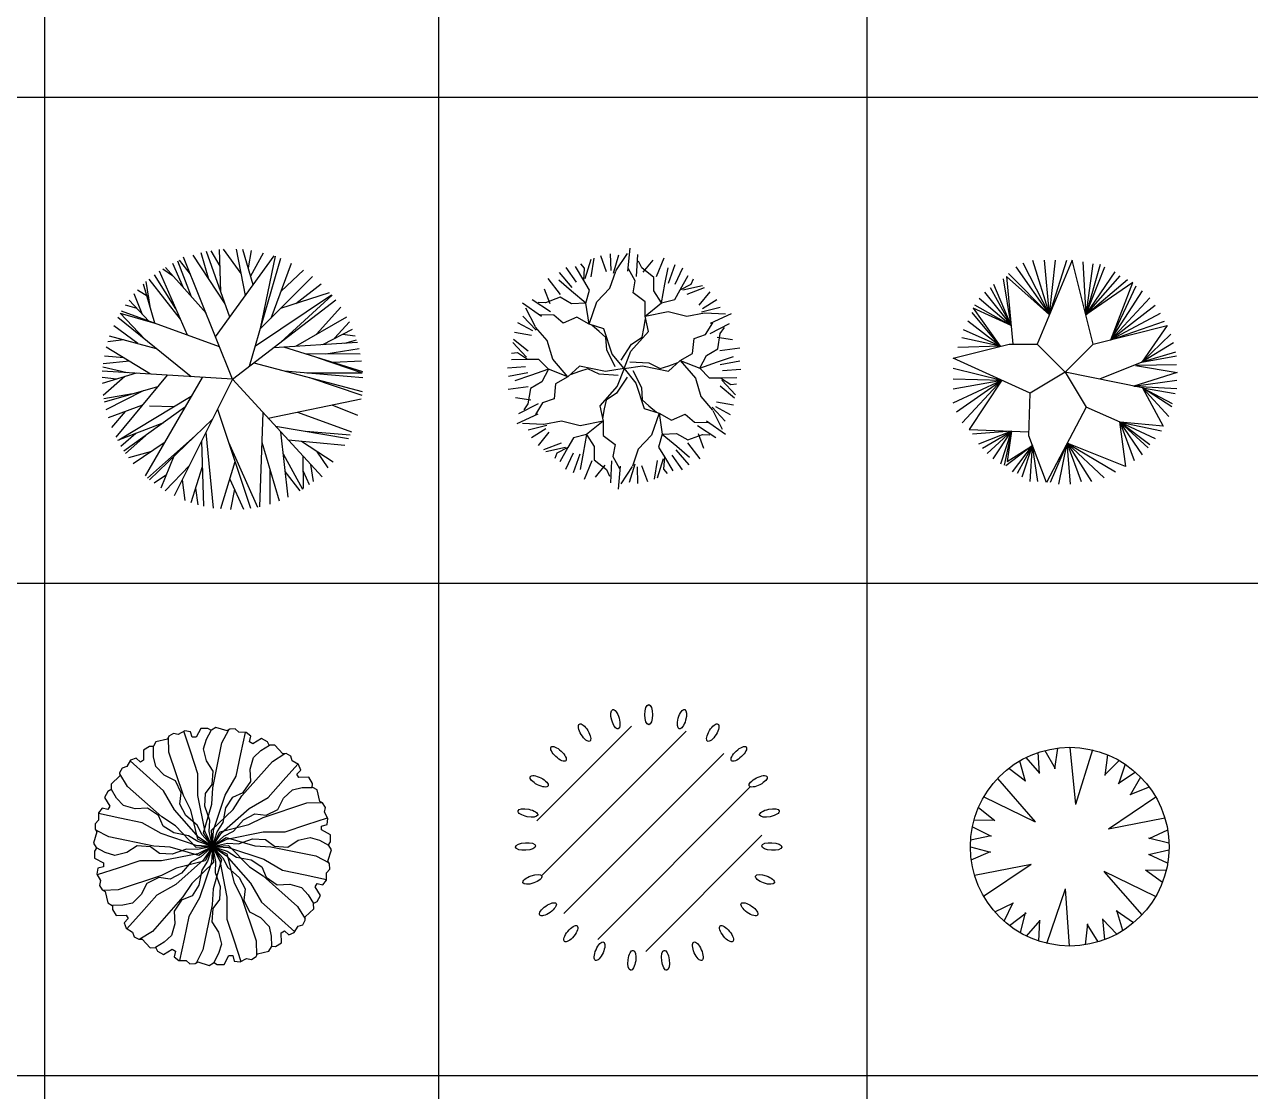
# Model space of a CAD drawing. Header units: millimetres. Extents: x -4017 to 59953, y -688 to 66564.
# Drawn here: x 39167 to 46087, y 34195 to 40215 of the extents above; entities that cross this region are included whole.
import ezdxf

# ---------------------------------------------------------------- set-up
doc = ezdxf.new("R2010")
doc.units = ezdxf.units.MM
doc.layers.add('www.cad-blocks.net', color=7, linetype='Continuous')
doc.styles.get("Standard").update_dxf_attribs({"font": 'arial.ttf'})

# ---------------------------------------------------------------- blocks, each defined once
blk = doc.blocks.new('A$C516926BB')
for p, q in [((41.7391, 38.5194), (41.7391, 2.361)), ((43.9625, 38.5194), (43.9625, 0)), ((46.3795, 38.5194), (46.3795, 0)), ((0, 30.4302), (62.4121, 30.4302)), ((0, 27.6876), (62.4121, 27.6876)), ((0, 24.9084), (62.4121, 24.9084))]:
    blk.add_line(p, q)
blk = doc.blocks.new('A$C017A7535')
at = {"color": 0}
for p, q in [((0.7204, 1.0853), (0.5893, 1.4555)), ((0.6648, 1.3737), (0.6143, 1.4601)), ((0.6698, 1.2283), (0.6616, 1.4664)), ((0.7848, 1.3326), (0.6843, 1.4683)), ((0.8093, 1.2079), (0.7579, 1.4697)), ((0.8525, 1.2676), (0.7943, 1.4677)), ((0.8247, 1.3633), (0.8421, 1.4622)), ((0.4585, 1.2506), (0.3983, 1.3883)), ((0.5032, 1.2004), (0.4262, 1.402)), ((0.4982, 1.3272), (0.4368, 1.4068)), ((0.7351, 0.735), (0.4594, 1.4241)), ((0.6935, 1.1612), (0.5139, 1.436)), ((0.5988, 1.3062), (0.5587, 1.4486)), ((0.6395, 0.9738), (0.9711, 1.4311)), ((0.8311, 0.8089), (1.0081, 1.4175)), ((0.8378, 1.3183), (0.9107, 1.4488)), ((0.8928, 1.0209), (0.978, 1.4288)), ((0.9527, 1.0806), (1.0686, 1.39)), ((0.4158, 1.1332), (0.2951, 1.3238)), ((0.4806, 0.9839), (0.324, 1.3444)), ((0.3974, 1.3192), (0.3421, 1.3562)), ((0.5862, 1.1071), (0.3565, 1.3651)), ((1.0091, 1.2312), (1.1364, 1.3508)), ((0.2966, 1.0509), (0.2329, 1.2718)), ((0.2725, 1.1345), (0.2482, 1.2857)), ((0.4414, 1.0742), (0.2657, 1.3007)), ((0.8928, 1.0209), (1.1873, 1.3145)), ((1.0921, 1.1627), (1.236, 1.2729)), ((0.2638, 1.0628), (0.1515, 1.182)), ((0.2246, 1.1044), (0.1806, 1.2175)), ((0.2621, 1.1988), (0.1989, 1.2378)), ((0.7351, 0.735), (1.3177, 1.1832)), ((0.8647, 0.9245), (1.2943, 1.212)), ((1.0077, 0.9447), (1.297, 1.2088)), ((1.0078, 1.1356), (1.2835, 1.2244)), ((0.1016, 1.1079), (0.2966, 1.0509)), ((0.2402, 0.9603), (0.1016, 1.1079)), ((0.6619, 0.9179), (0.1085, 1.1194)), ((0.1968, 1.1339), (0.1306, 1.1532)), ((1.2087, 0.9889), (1.347, 1.1423)), ((0.5012, 0.7496), (0.0878, 1.0833)), ((1.0932, 0.9222), (1.3799, 1.0878)), ((1.3118, 0.9662), (1.3947, 1.0593)), ((0.3057, 0.9074), (0.0417, 0.9791)), ((0.2009, 0.9359), (0.0649, 1.037)), ((1.245, 0.9317), (1.4132, 1.0185)), ((1.3566, 0.9893), (1.4282, 0.9798)), ((0.2727, 0.7639), (0.0228, 0.9166)), ((0.1221, 0.9573), (0.0308, 0.9456)), ((0.9682, 0.9143), (1.4398, 0.9439)), ((1.0227, 0.9177), (1.4688, 0.7791)), ((1.2622, 0.8791), (1.4495, 0.9081)), ((1.369, 0.9395), (1.4354, 0.9581)), ((0.1534, 0.8368), (0.0051, 0.8217)), ((0.1236, 0.855), (0.0118, 0.8661)), ((1.1444, 0.8799), (1.4561, 0.8777)), ((1.2189, 0.8568), (1.4677, 0.7704)), ((1.3028, 0.8307), (1.4627, 0.8392)), ((0.7351, 0.735), (0, 0.7809)), ((0.1915, 0.769), (0.0004, 0.712)), ((0.1408, 0.7721), (0.0032, 0.8036)), ((0.8564, 0.8284), (1.4669, 0.6664)), ((1.0286, 0.7827), (1.4701, 0.7455)), ((1.1546, 0.7721), (1.4677, 0.7704)), ((0.0809, 0.736), (0.0001, 0.7456)), ((0.1282, 0.7501), (0.0058, 0.6429)), ((0.3127, 0.6929), (0.0113, 0.6066)), ((0.3667, 0.758), (0.0767, 0.408)), ((0.5631, 0.7457), (0.2421, 0.1898)), ((0.7351, 0.735), (0.4063, 0.0775)), ((0.7351, 0.735), (1.2404, 0.1837)), ((1.17, 0.7452), (1.4646, 0.6449)), ((0.1699, 0.652), (0.0084, 0.6239)), ((0.2303, 0.6693), (0.0206, 0.5623)), ((0.5012, 0.6385), (0.0929, 0.3914)), ((0.9366, 0.5151), (1.4618, 0.6249)), ((0.2267, 0.589), (0.0329, 0.5176)), ((0.4646, 0.5752), (0.1223, 0.329)), ((0.4045, 0.58), (0.2676, 0.5825)), ((0.6505, 0.5659), (0.8358, 0.0069)), ((1.2951, 0.59), (1.4414, 0.5315)), ((0.1298, 0.5533), (0.0524, 0.4624)), ((0.3459, 0.4898), (0.0865, 0.3889)), ((0.6228, 0.5104), (0.267, 0.1682)), ((0.9062, 0.5483), (0.8879, 0.016)), ((1.1016, 0.5496), (1.4075, 0.4381)), ((0.1887, 0.4287), (0.1057, 0.3553)), ((0.2433, 0.416), (0.1316, 0.3153)), ((0.5259, 0.4172), (0.2561, 0.1774)), ((0.5844, 0.4337), (0.6258, 0.0081)), ((0.9772, 0.4708), (1.3898, 0.4009)), ((1.0066, 0.4388), (1.0467, 0.0692)), ((1.1482, 0.4419), (1.3999, 0.4213)), ((0.3494, 0.3756), (0.1754, 0.2584)), ((0.5606, 0.3861), (0.5714, 0.0184)), ((0.7124, 0.3792), (0.8765, 0.0136)), ((0.9004, 0.3802), (0.9983, 0.0487)), ((1.0487, 0.3929), (1.3686, 0.3622)), ((1.1241, 0.3857), (1.3032, 0.2686)), ((0.2782, 0.3276), (0.1484, 0.2921)), ((0.4043, 0.3003), (0.3308, 0.1211)), ((1.0202, 0.3136), (1.1296, 0.1147)), ((1.1328, 0.3011), (1.1344, 0.1178)), ((1.2094, 0.33), (1.2737, 0.2347)), ((0.4916, 0.2481), (0.3558, 0.1053)), ((0.5648, 0.2417), (0.5002, 0.0384)), ((0.7489, 0.2691), (0.6677, 0.003)), ((0.9463, 0.2249), (0.9463, 0.0309)), ((1.031, 0.2142), (1.1147, 0.1055)), ((1.1335, 0.2172), (1.1678, 0.1408)), ((1.1762, 0.2538), (1.191, 0.1584)), ((0.3617, 0.1964), (0.2922, 0.1483)), ((0.4512, 0.1672), (0.4653, 0.0512)), ((0.7192, 0.1717), (0.7973, 0.0026)), ((0.5264, 0.1207), (0.5396, 0.0264)), ((0.7459, 0.1139), (0.724, 0))]:
    blk.add_line(p, q, dxfattribs=at)
at = {"color": 0, "width": 0.8, "flags": 9}
for tag, p in [('YSIZE', (0.721, 0.7397)), ('XSIZE', (0.721, 0.7397)), ('XSIZE', (0.7305, 0.7305)), ('YSIZE', (0.7351, 0.7395))]:
    blk.add_attdef(tag, p, '', height=0.000289, dxfattribs=at)
blk = doc.blocks.new('A$C43C90F78')
for p, q in [((0.5597, 1.2269), (0.5263, 1.3177)), ((0.5851, 1.2337), (0.5824, 1.3282)), ((0.598, 1.2191), (0.6292, 1.3226)), ((0.6127, 1.232), (0.6769, 1.3308)), ((0.6797, 1.231), (0.6921, 1.361)), ((0.7293, 1.2001), (0.7355, 1.3239)), ((0.3897, 1.1677), (0.331, 1.2517)), ((0.4309, 1.1776), (0.384, 1.2568)), ((0.4351, 1.2467), (0.4144, 1.2729)), ((0.4309, 1.1776), (0.4351, 1.2467)), ((0.4382, 1.1898), (0.4725, 1.2987)), ((0.472, 1.1989), (0.4894, 1.3032)), ((0.7584, 1.2499), (0.7399, 1.287)), ((0.8266, 1.1941), (0.7584, 1.2499)), ((0.7664, 1.2248), (0.8222, 1.2929)), ((0.8407, 1.2001), (0.8841, 1.3053)), ((0.8885, 1.157), (0.907, 1.2499)), ((0.9088, 1.1629), (0.946, 1.2682)), ((0.946, 1.1567), (0.9893, 1.2496)), ((0.2996, 1.0982), (0.2301, 1.1884)), ((0.3608, 1.1181), (0.2896, 1.1806)), ((0.3658, 1.1387), (0.2932, 1.2234)), ((0.4637, 1.123), (0.4309, 1.1776)), ((0.5781, 1.1355), (0.6116, 1.2306)), ((0.7213, 1.1756), (0.6841, 1.2437)), ((0.8266, 1.1199), (0.8266, 1.1941)), ((0.9752, 1.126), (1.0203, 1.2063)), ((1.0371, 1.157), (1.0495, 1.188)), ((0.241, 1.0463), (0.2099, 1.1286)), ((0.4426, 1.0494), (0.3608, 1.1181)), ((0.4426, 1.0494), (0.4637, 1.123)), ((0.5041, 1.0568), (0.5781, 1.1355)), ((0.7089, 1.1075), (0.7213, 1.1756)), ((0.777, 1.058), (0.7089, 1.1075)), ((0.8699, 1.0518), (0.8266, 1.1199)), ((0.8699, 1.0518), (0.8885, 1.157)), ((0.9442, 1.0703), (0.9752, 1.126)), ((0.9752, 1.126), (1.0371, 1.157)), ((0.9893, 1.1258), (1.1008, 1.1506)), ((1.0141, 1.101), (1.1132, 1.1382)), ((1.0822, 1.0391), (1.1441, 1.1134)), ((0.1923, 0.9743), (0.0859, 1.05)), ((0.2439, 1.0017), (0.1397, 1.069)), ((0.2153, 1.0519), (0.1739, 1.0544)), ((0.2976, 1.083), (0.2153, 1.0519)), ((0.362, 1.0459), (0.2976, 1.083)), ((0.4426, 1.0494), (0.362, 1.0459)), ((0.4605, 0.9318), (0.4426, 1.0494)), ((0.4605, 0.9318), (0.5041, 1.0568)), ((0.777, 0.9775), (0.777, 1.058)), ((0.777, 0.9775), (0.8699, 1.0518)), ((0.8699, 1.0518), (0.9442, 1.0703)), ((1.1008, 1.0206), (1.1813, 1.0701)), ((0.1618, 0.8976), (0.0877, 0.9763)), ((0.1579, 0.9167), (0.1044, 1.0217)), ((0.2611, 0.9826), (0.1835, 0.9844)), ((0.3139, 0.9378), (0.2611, 0.9826)), ((0.3908, 0.972), (0.3139, 0.9378)), ((0.4605, 0.9318), (0.3908, 0.972)), ((0.777, 0.9775), (0.907, 1.0022)), ((0.7956, 0.8908), (0.777, 0.9775)), ((0.907, 1.0022), (1.0123, 0.9775)), ((1.0123, 0.9775), (1.1114, 0.9961)), ((1.0946, 1.002), (1.1998, 1.0268)), ((1.1132, 0.9958), (1.2308, 0.9896)), ((1.1458, 0.9372), (1.2646, 0.9915)), ((0.1426, 0.8936), (0.0595, 0.9386)), ((0.2242, 0.8386), (0.1586, 0.9151)), ((0.5448, 0.9045), (0.4605, 0.9318)), ((0.518, 0.8903), (0.4758, 0.9261)), ((0.5918, 0.763), (0.5448, 0.9045)), ((0.76, 0.8575), (0.7699, 0.9069)), ((0.7699, 0.9069), (0.7798, 0.9614)), ((1.1186, 0.8735), (1.1589, 0.9397)), ((1.1438, 0.8789), (1.2541, 0.9354)), ((1.2015, 0.8785), (1.2243, 0.9131)), ((0.1163, 0.7783), (0.0346, 0.8456)), ((0.1358, 0.8683), (0.0405, 0.8848)), ((0.2554, 0.735), (0.2242, 0.8386)), ((0.5559, 0.857), (0.518, 0.8903)), ((0.5605, 0.7859), (0.5559, 0.857)), ((0.6965, 0.7794), (0.7956, 0.8908)), ((0.7007, 0.8179), (0.76, 0.8575)), ((1.0446, 0.7665), (1.0534, 0.8502)), ((1.0534, 0.8502), (1.1186, 0.8735)), ((1.1838, 0.8591), (1.2706, 0.8449)), ((1.1873, 0.7916), (1.2015, 0.8785)), ((0.0563, 0.7703), (0.0233, 0.7655)), ((0.1072, 0.7445), (0.03, 0.8286)), ((0.1141, 0.7321), (0.0563, 0.7703)), ((0.608, 0.69), (0.5605, 0.7859)), ((0.6583, 0.6805), (0.5918, 0.763)), ((0.6413, 0.7289), (0.7007, 0.8179)), ((0.6583, 0.6805), (0.6965, 0.7794)), ((0.9749, 0.7262), (1.0446, 0.7665)), ((1.1229, 0.7545), (1.1873, 0.7916)), ((1.1995, 0.7823), (1.3123, 0.7974)), ((0.1141, 0.7321), (0.022, 0.7311)), ((0.1778, 0.7331), (0.1141, 0.7321)), ((0.231, 0.6781), (0.1778, 0.7331)), ((0.3418, 0.6348), (0.2554, 0.735)), ((0.4076, 0.6942), (0.3418, 0.6348)), ((0.5536, 0.6641), (0.4076, 0.6942)), ((0.6583, 0.6805), (0.7631, 0.6969)), ((0.6917, 0.7194), (0.7985, 0.7126)), ((0.7631, 0.6969), (0.9091, 0.6668)), ((0.7985, 0.7126), (0.8624, 0.681)), ((0.8624, 0.681), (0.9102, 0.6971)), ((0.9091, 0.6668), (0.9749, 0.7262)), ((0.9102, 0.6971), (0.9623, 0.7158)), ((0.9749, 0.7262), (1.0856, 0.6829)), ((0.9749, 0.7262), (1.0613, 0.626)), ((1.0856, 0.6829), (1.1229, 0.7545)), ((1.0856, 0.6829), (1.1861, 0.7195)), ((1.1861, 0.7195), (1.2758, 0.7498)), ((1.2014, 0.7048), (1.3111, 0.7252)), ((0.1021, 0.6915), (0, 0.6826)), ((0.1153, 0.6562), (0.0056, 0.6358)), ((0.1306, 0.6416), (0.0409, 0.6112)), ((0.231, 0.6781), (0.1306, 0.6416)), ((0.231, 0.6781), (0.1937, 0.6065)), ((0.3418, 0.6348), (0.231, 0.6781)), ((0.3418, 0.6348), (0.2721, 0.5946)), ((0.4065, 0.6639), (0.3544, 0.6452)), ((0.4542, 0.6801), (0.4065, 0.6639)), ((0.5182, 0.6485), (0.4542, 0.6801)), ((0.625, 0.6416), (0.5182, 0.6485)), ((0.6583, 0.6805), (0.5536, 0.6641)), ((0.6753, 0.6321), (0.616, 0.5431)), ((0.6583, 0.6805), (0.6202, 0.5816)), ((0.6583, 0.6805), (0.7249, 0.598)), ((0.7087, 0.671), (0.7562, 0.5751)), ((1.0613, 0.626), (1.0925, 0.5225)), ((1.0856, 0.6829), (1.1389, 0.6279)), ((1.1389, 0.6279), (1.2026, 0.6289)), ((1.2026, 0.6289), (1.2946, 0.6299)), ((1.2026, 0.6289), (1.2604, 0.5908)), ((1.2146, 0.6695), (1.3167, 0.6784)), ((0.1172, 0.5787), (0.0044, 0.5636)), ((0.1294, 0.5694), (0.1152, 0.4825)), ((0.1937, 0.6065), (0.1294, 0.5694)), ((0.2721, 0.5946), (0.2633, 0.5108)), ((0.6202, 0.5816), (0.5211, 0.4702)), ((0.7249, 0.598), (0.7719, 0.4565)), ((0.7562, 0.5751), (0.7608, 0.504)), ((1.2004, 0.5827), (1.2821, 0.5155)), ((1.2095, 0.6165), (1.2866, 0.5324)), ((1.2604, 0.5908), (1.2934, 0.5955)), ((0.1329, 0.502), (0.0461, 0.5162)), ((0.1981, 0.4875), (0.1577, 0.4213)), ((0.2633, 0.5108), (0.1981, 0.4875)), ((0.5567, 0.5035), (0.5468, 0.4541)), ((0.616, 0.5431), (0.5567, 0.5035)), ((0.7608, 0.504), (0.7987, 0.4707)), ((1.0925, 0.5225), (1.1581, 0.4459)), ((1.1809, 0.4927), (1.2761, 0.4763)), ((0.1709, 0.4238), (0.0521, 0.3695)), ((0.1729, 0.4822), (0.0626, 0.4256)), ((0.1152, 0.4825), (0.0923, 0.4479)), ((0.5211, 0.4702), (0.5397, 0.3835)), ((0.5468, 0.4541), (0.5369, 0.3997)), ((0.7719, 0.4565), (0.8562, 0.4292)), ((0.7987, 0.4707), (0.8408, 0.4349)), ((0.8562, 0.4292), (0.8126, 0.3043)), ((0.8562, 0.4292), (0.8741, 0.3117)), ((0.8562, 0.4292), (0.9259, 0.389)), ((0.9259, 0.389), (1.0028, 0.4232)), ((1.0028, 0.4232), (1.0556, 0.3785)), ((1.1549, 0.4635), (1.229, 0.3847)), ((1.1588, 0.4443), (1.2123, 0.3393)), ((1.1741, 0.4674), (1.2572, 0.4224)), ((0.2035, 0.3652), (0.0859, 0.3714)), ((0.2221, 0.359), (0.1168, 0.3343)), ((0.3044, 0.3835), (0.2053, 0.365)), ((0.4096, 0.3588), (0.3044, 0.3835)), ((0.5397, 0.3835), (0.4096, 0.3588)), ((0.5397, 0.3835), (0.4468, 0.3092)), ((0.5397, 0.3835), (0.5397, 0.3031)), ((1.0556, 0.3785), (1.1331, 0.3766)), ((1.0728, 0.3593), (1.1769, 0.292)), ((1.1244, 0.3867), (1.2308, 0.311)), ((0.2159, 0.3405), (0.1354, 0.2909)), ((0.2345, 0.3219), (0.1726, 0.2476)), ((0.3725, 0.2907), (0.3415, 0.235)), ((0.4468, 0.3092), (0.3725, 0.2907)), ((0.4468, 0.3092), (0.4282, 0.204)), ((0.4468, 0.3092), (0.4901, 0.2412)), ((0.5397, 0.3031), (0.6078, 0.2535)), ((0.8126, 0.3043), (0.7386, 0.2255)), ((0.8741, 0.3117), (0.853, 0.238)), ((0.8741, 0.3117), (0.9547, 0.3152)), ((0.8741, 0.3117), (0.9559, 0.243)), ((0.9547, 0.3152), (1.0191, 0.278)), ((1.0191, 0.278), (1.1014, 0.3091)), ((1.0757, 0.3147), (1.1068, 0.2324)), ((1.1014, 0.3091), (1.1428, 0.3067)), ((0.3026, 0.26), (0.2035, 0.2228)), ((0.3273, 0.2352), (0.2159, 0.2105)), ((0.3415, 0.235), (0.2796, 0.204)), ((0.3415, 0.235), (0.2964, 0.1548)), ((0.4901, 0.2412), (0.4901, 0.1669)), ((0.6078, 0.2535), (0.5954, 0.1854)), ((0.7386, 0.2255), (0.7051, 0.1304)), ((0.853, 0.238), (0.8858, 0.1834)), ((0.9509, 0.2224), (1.0234, 0.1376)), ((0.9559, 0.243), (1.0271, 0.1805)), ((1.0171, 0.2628), (1.0866, 0.1726)), ((0.2796, 0.204), (0.2672, 0.1731)), ((0.3707, 0.2043), (0.3273, 0.1114)), ((0.4078, 0.1981), (0.3707, 0.0929)), ((0.4282, 0.204), (0.4096, 0.1112)), ((0.476, 0.1609), (0.4326, 0.0557)), ((0.4901, 0.1669), (0.5582, 0.1112)), ((0.5874, 0.1609), (0.5812, 0.0371)), ((0.5954, 0.1854), (0.6325, 0.1174)), ((0.7186, 0.142), (0.6874, 0.0384)), ((0.8446, 0.1622), (0.8273, 0.0578)), ((0.8785, 0.1712), (0.8442, 0.0623)), ((0.8858, 0.1834), (0.8816, 0.1143)), ((0.8858, 0.1834), (0.9327, 0.1042)), ((0.927, 0.1933), (0.9857, 0.1093)), ((0.5503, 0.1362), (0.4945, 0.0681)), ((0.5582, 0.1112), (0.5768, 0.074)), ((0.6369, 0.13), (0.6246, 0)), ((0.704, 0.129), (0.6398, 0.0302)), ((0.7316, 0.1273), (0.7343, 0.0328)), ((0.757, 0.1341), (0.7904, 0.0434)), ((0.8816, 0.1143), (0.9022, 0.0881))]:
    blk.add_line(p, q)
blk = doc.blocks.new('A$C70EC6560')
for p, q in [((0.3927, 1.2493), (0.543, 0.9549)), ((0.4485, 1.265), (0.543, 0.9549)), ((0.6719, 1.2637), (0.4744, 0.7906)), ((0.543, 0.9549), (0.5163, 1.265)), ((0.543, 0.9549), (0.6424, 1.265)), ((0.543, 0.9549), (0.577, 1.265)), ((0.7906, 0.7906), (0.6719, 1.2637)), ((0.7321, 1.2545), (0.7494, 0.9548)), ((0.3127, 1.1896), (0.543, 0.9549)), ((0.3539, 1.226), (0.543, 0.9549)), ((0.7879, 1.2442), (0.7494, 0.9548)), ((0.8291, 1.239), (0.7494, 0.9548)), ((0.7494, 0.9548), (0.8557, 1.226)), ((0.7494, 0.9548), (0.9139, 1.1974)), ((0.7494, 0.9548), (0.943, 1.1766)), ((0.2085, 1.1091), (0.3273, 0.8956)), ((0.3273, 0.8956), (0.2303, 1.1273)), ((0.3273, 0.8956), (0.2836, 1.1584)), ((0.302, 1.1717), (0.337, 0.7906)), ((0.543, 0.9549), (0.302, 1.1717)), ((0.7494, 0.9548), (0.9843, 1.1559)), ((1.0135, 1.1373), (0.7494, 0.9548)), ((0.8897, 0.8154), (1.0135, 1.1373)), ((0.8897, 0.8154), (1.0327, 1.1195)), ((0.1478, 1.0493), (0.3273, 0.8956)), ((0.1769, 1.0831), (0.3273, 0.8956)), ((0.8897, 0.8154), (1.0691, 1.0909)), ((1.1103, 1.052), (0.8897, 0.8154)), ((0.2662, 0.7781), (0.1067, 0.9688)), ((0.1132, 0.9935), (0.2662, 0.7781)), ((0.3273, 0.8956), (0.1132, 0.9935)), ((0.1212, 1.013), (0.3273, 0.8956)), ((1.1394, 1.0078), (0.8897, 0.8154)), ((0.2662, 0.7781), (0.0824, 0.9195)), ((1.1685, 0.9636), (0.8897, 0.8154)), ((0.8897, 0.8154), (1.1927, 0.9195)), ((0.2662, 0.7781), (0.0581, 0.8701)), ((0.7906, 0.7906), (1.2078, 0.8952)), ((1.2078, 0.8952), (1.0642, 0.6883)), ((1.2291, 0.8468), (1.0642, 0.6883)), ((0, 0.7115), (0.3162, 0.7906)), ((0.2662, 0.7781), (0.0267, 0.7714)), ((0.2662, 0.7781), (0.0485, 0.826)), ((0.3162, 0.7906), (0.4744, 0.7906)), ((0.4744, 0.7906), (0.6325, 0.6325)), ((0.6325, 0.6325), (0.7906, 0.7906)), ((1.2436, 0.7974), (1.0642, 0.6883)), ((0.4348, 0.5139), (0, 0.7115)), ((1.2558, 0.7454), (1.0642, 0.6883)), ((1.0642, 0.6883), (1.2606, 0.7247)), ((0, 0.6545), (0.2749, 0.5866)), ((0.6325, 0.6325), (0.4348, 0.5139)), ((0.6325, 0.6325), (0.7511, 0.4348)), ((1.0691, 0.5428), (0.6331, 0.6314)), ((1.0642, 0.6883), (0.8261, 0.5922)), ((1.265, 0.6311), (1.02, 0.5528)), ((1.0288, 0.6706), (1.265, 0.6311)), ((1.2606, 0.6727), (1.0352, 0.6701)), ((0, 0.5948), (0.2749, 0.5866)), ((0, 0.4597), (0.2749, 0.5866)), ((0, 0.5377), (0.2749, 0.5866)), ((0.0194, 0.4078), (0.2749, 0.5866)), ((0.0509, 0.3454), (0.2749, 0.5866)), ((0.2749, 0.5866), (0.0898, 0.3077)), ((1.02, 0.5528), (1.263, 0.587)), ((0.4266, 0.2727), (0.4348, 0.5139)), ((1.02, 0.5528), (1.263, 0.5402)), ((1.2169, 0.3818), (1.0691, 0.5428)), ((1.2339, 0.4363), (1.0691, 0.5428)), ((1.0691, 0.5428), (1.2364, 0.4545)), ((1.0691, 0.5428), (1.2533, 0.5117)), ((1.0691, 0.5428), (1.1862, 0.3268)), ((0.7511, 0.4348), (0.5267, 0.0089)), ((0.943, 0.3507), (0.7511, 0.4348)), ((0.9388, 0.3525), (0.9737, 0.0999)), ((0.943, 0.3507), (1.1394, 0.2571)), ((0.943, 0.3507), (1.1758, 0.3013)), ((1.1862, 0.3268), (0.943, 0.3507)), ((1.0691, 0.1662), (0.943, 0.3507)), ((1.023, 0.1325), (0.943, 0.3507)), ((1.1006, 0.2052), (0.943, 0.3507)), ((0.943, 0.3507), (1.1103, 0.2234)), ((0.0898, 0.3077), (0.4274, 0.2959)), ((0.3298, 0.2993), (0.1091, 0.2831)), ((0.3298, 0.2993), (0.143, 0.2259)), ((0.1648, 0.2026), (0.3298, 0.2993)), ((0.1915, 0.174), (0.3298, 0.2993)), ((0.2255, 0.1428), (0.3298, 0.2993)), ((0.2691, 0.1143), (0.3298, 0.2993)), ((0.3298, 0.2993), (0.2885, 0.1065)), ((0.3298, 0.2993), (0.3055, 0.1272)), ((0.447, 0.2191), (0.2982, 0.1039)), ((0.3055, 0.1272), (0.447, 0.2191)), ((0.3345, 0.0701), (0.447, 0.2191)), ((0.447, 0.2191), (0.3612, 0.0597)), ((0.3903, 0.0416), (0.447, 0.2191)), ((0.5267, 0.0089), (0.4266, 0.2727)), ((0.4339, 0.0156), (0.447, 0.2191)), ((0.4776, 0.0156), (0.447, 0.2191)), ((0.6435, 0.2306), (0.5479, 0.0104)), ((0.5963, 0), (0.6435, 0.2306)), ((0.6435, 0.2306), (0.7806, 0.0156)), ((0.7248, 0.0129), (0.6435, 0.2306)), ((0.6435, 0.2306), (0.8533, 0.0363)), ((0.6618, 0), (0.6435, 0.2306)), ((0.6435, 0.2306), (0.9164, 0.0701)), ((0.9737, 0.0999), (0.6435, 0.2306))]:
    blk.add_line(p, q)
blk = doc.blocks.new('A$C40306DB5')
for p, q in [((0.5143, 1.3231), (0.478, 1.3032)), ((0.5482, 1.2038), (0.5104, 1.321)), ((0.5478, 1.3184), (0.5143, 1.3231)), ((0.5567, 1.287), (0.5478, 1.3184)), ((0.6052, 1.3372), (0.5783, 1.287)), ((0.6448, 1.3374), (0.6052, 1.3372)), ((0.6367, 1.2759), (0.664, 1.3259)), ((0.666, 1.3247), (0.6448, 1.3374)), ((0.6902, 1.3422), (0.6657, 1.3275)), ((0.7537, 1.3229), (0.6902, 1.3422)), ((0.7245, 1.2553), (0.7637, 1.3292)), ((0.7691, 1.3325), (0.7537, 1.3229)), ((0.7991, 1.3338), (0.7691, 1.3325)), ((0.8199, 1.3151), (0.7991, 1.3338)), ((0.8613, 1.3142), (0.8199, 1.3151)), ((0.3521, 1.2619), (0.3382, 1.2368)), ((0.4167, 1.2769), (0.3521, 1.2619)), ((0.4253, 1.2929), (0.4167, 1.2769)), ((0.4253, 1.2038), (0.4223, 1.2873)), ((0.4506, 1.309), (0.4253, 1.2929)), ((0.478, 1.3032), (0.4506, 1.309)), ((0.5783, 1.287), (0.5567, 1.287)), ((0.6202, 1.2218), (0.6367, 1.2759)), ((0.6726, 1.0015), (0.7245, 1.2553)), ((0.831, 1.1939), (0.8568, 1.3143)), ((0.888, 1.2933), (0.8613, 1.3142)), ((0.88, 1.2617), (0.888, 1.2933)), ((0.8987, 1.2509), (0.88, 1.2617)), ((0.9471, 1.281), (0.8987, 1.2509)), ((0.9815, 1.2612), (0.9471, 1.281)), ((0.9935, 1.2396), (0.9815, 1.2612)), ((0.3152, 1.235), (0.281, 1.215)), ((0.281, 1.215), (0.2828, 1.1581)), ((0.3399, 1.2346), (0.3152, 1.235)), ((0.3389, 1.1776), (0.3376, 1.2346)), ((0.3516, 1.1226), (0.3389, 1.1776)), ((0.5072, 0.9579), (0.4253, 1.2038)), ((0.5892, 1.0809), (0.5482, 1.2038)), ((0.6367, 1.155), (0.6202, 1.2218)), ((0.805, 1.0669), (0.831, 1.1939)), ((0.9024, 1.1735), (0.9437, 1.2121)), ((0.9437, 1.2121), (0.9924, 1.2417)), ((1.0232, 1.2428), (0.9946, 1.2422)), ((1.0095, 1.1503), (1.0803, 1.1947)), ((1.0686, 1.1943), (1.0232, 1.2428)), ((1.0867, 1.1949), (1.0686, 1.1943)), ((1.1133, 1.1811), (1.0867, 1.1949)), ((1.1219, 1.1544), (1.1133, 1.1811)), ((0.1612, 1.1133), (0.1473, 1.0867)), ((0.1878, 1.1219), (0.1612, 1.1133)), ((0.2093, 1.1573), (0.1878, 1.1219)), ((0.2983, 1.0709), (0.207, 1.1535)), ((0.2407, 1.17), (0.2093, 1.1573)), ((0.2641, 1.1473), (0.2407, 1.17)), ((0.2828, 1.1581), (0.2641, 1.1473)), ((0.3994, 1.0729), (0.3516, 1.1226)), ((0.6753, 1.0958), (0.6367, 1.155)), ((0.8376, 0.9565), (1.0095, 1.1503)), ((0.8832, 1.1074), (0.9024, 1.1735)), ((0.887, 1.0368), (0.8832, 1.1074)), ((1.0709, 1.0439), (1.1535, 1.1353)), ((1.1573, 1.1329), (1.1219, 1.1544)), ((1.17, 1.1015), (1.1573, 1.1329)), ((0.1479, 1.0686), (0.0995, 1.0232)), ((0.1473, 1.0867), (0.1479, 1.0686)), ((0.1919, 1.0095), (0.1475, 1.0803)), ((0.3953, 0.985), (0.2983, 1.0709)), ((0.4624, 1.041), (0.3994, 1.0729)), ((0.4949, 0.9736), (0.4624, 1.041)), ((0.5892, 0.9579), (0.5892, 1.0809)), ((0.6698, 1.0212), (0.6753, 1.0958)), ((0.7436, 0.9605), (0.805, 1.0669)), ((0.985, 0.947), (1.0709, 1.0439)), ((1.1473, 1.0781), (1.17, 1.1015)), ((1.1581, 1.0595), (1.1473, 1.0781)), ((1.215, 1.0613), (1.1581, 1.0595)), ((1.235, 1.027), (1.215, 1.0613)), ((0.081, 0.9815), (0.0613, 0.9471)), ((0.1026, 0.9935), (0.081, 0.9815)), ((0.0995, 1.0232), (0.1, 0.9946)), ((0.1302, 0.9437), (0.1006, 0.9924)), ((0.3858, 0.8376), (0.1919, 1.0095)), ((0.4567, 0.8785), (0.3953, 0.985)), ((0.4872, 0.9098), (0.4949, 0.9736)), ((0.6284, 0.8977), (0.6312, 0.9698)), ((0.6312, 0.9698), (0.6698, 1.0212)), ((0.6671, 0.91), (0.6726, 1.0015)), ((0.7858, 0.9497), (0.845, 0.975)), ((0.845, 0.975), (0.887, 1.0368)), ((1.0729, 0.9429), (1.1226, 0.9906)), ((1.1226, 0.9906), (1.1776, 1.0033)), ((1.1776, 1.0033), (1.2346, 1.0046)), ((1.2346, 1.0023), (1.235, 1.027)), ((1.2619, 0.9901), (1.2368, 1.004)), ((1.2769, 0.9255), (1.2619, 0.9901)), ((0.0613, 0.9471), (0.0913, 0.8987)), ((0.1687, 0.9024), (0.1302, 0.9437)), ((0.2349, 0.8832), (0.1687, 0.9024)), ((0.5209, 0.846), (0.4872, 0.9098)), ((0.5482, 0.876), (0.5072, 0.9579)), ((0.6301, 0.7531), (0.5892, 0.9579)), ((0.6206, 0.7476), (0.6671, 0.91)), ((0.6766, 0.7626), (0.7436, 0.9605)), ((0.7475, 0.8887), (0.7858, 0.9497)), ((0.7871, 0.88), (0.8376, 0.9565)), ((0.8785, 0.8855), (0.985, 0.947)), ((0.9579, 0.835), (1.2038, 0.917)), ((1.041, 0.8799), (1.0729, 0.9429)), ((1.2038, 0.917), (1.2873, 0.9199)), ((1.2929, 0.917), (1.2769, 0.9255)), ((1.309, 0.8917), (1.2929, 0.917)), ((0.028, 0.8613), (0.0272, 0.8199)), ((0.1484, 0.831), (0.0279, 0.8568)), ((0.0489, 0.888), (0.028, 0.8613)), ((0.0805, 0.88), (0.0489, 0.888)), ((0.0913, 0.8987), (0.0805, 0.88)), ((0.2753, 0.805), (0.1484, 0.831)), ((0.3054, 0.887), (0.2349, 0.8832)), ((0.3673, 0.845), (0.3054, 0.887)), ((0.3925, 0.7858), (0.3673, 0.845)), ((0.4622, 0.7871), (0.3858, 0.8376)), ((0.5947, 0.7216), (0.4567, 0.8785)), ((0.5846, 0.7907), (0.5209, 0.846)), ((0.5892, 0.7121), (0.5482, 0.876)), ((0.656, 0.818), (0.6284, 0.8977)), ((0.6656, 0.7626), (0.7871, 0.88)), ((0.7216, 0.7476), (0.8785, 0.8855)), ((0.7314, 0.8059), (0.7475, 0.8887)), ((0.846, 0.8214), (0.9098, 0.855)), ((0.876, 0.794), (0.9579, 0.835)), ((0.9098, 0.855), (0.9736, 0.8473)), ((0.9736, 0.8473), (1.041, 0.8799)), ((1.2038, 0.794), (1.321, 0.8319)), ((1.3032, 0.8642), (1.309, 0.8917)), ((1.3231, 0.828), (1.3032, 0.8642)), ((0.0272, 0.8199), (0.0084, 0.7991)), ((0.0084, 0.7991), (0.0097, 0.7691)), ((0.0097, 0.7691), (0.0193, 0.7537)), ((0.0869, 0.7245), (0.0131, 0.7637)), ((0.3817, 0.7436), (0.2753, 0.805)), ((0.4535, 0.7475), (0.3925, 0.7858)), ((0.5797, 0.6656), (0.4622, 0.7871)), ((0.6131, 0.7359), (0.5846, 0.7907)), ((0.6532, 0.7563), (0.656, 0.818)), ((0.6711, 0.6711), (0.6656, 0.7626)), ((0.6711, 0.6711), (0.6766, 0.7626)), ((0.6982, 0.7538), (0.7314, 0.8059)), ((0.7121, 0.7531), (0.876, 0.794)), ((0.7907, 0.7577), (0.846, 0.8214)), ((1.0809, 0.7531), (1.2038, 0.794)), ((1.287, 0.7855), (1.3184, 0.7944)), ((1.287, 0.764), (1.287, 0.7855)), ((1.3372, 0.737), (1.287, 0.764)), ((1.3184, 0.7944), (1.3231, 0.828)), ((0.0193, 0.7537), (0, 0.6902)), ((0.3408, 0.6726), (0.0869, 0.7245)), ((0.5797, 0.6766), (0.3817, 0.7436)), ((0.5364, 0.7314), (0.4535, 0.7475)), ((0.5884, 0.6982), (0.5364, 0.7314)), ((0.6711, 0.6711), (0.5884, 0.6982)), ((0.6711, 0.6711), (0.5892, 0.7121)), ((0.6711, 0.6711), (0.5947, 0.7216)), ((0.6711, 0.6711), (0.6131, 0.7359)), ((0.6711, 0.6711), (0.6206, 0.7476)), ((0.6711, 0.6711), (0.6301, 0.7531)), ((0.6711, 0.6711), (0.6532, 0.7563)), ((0.6711, 0.6711), (0.6982, 0.7538)), ((0.6711, 0.6711), (0.7121, 0.7531)), ((0.6711, 0.6711), (0.7216, 0.7476)), ((0.6711, 0.6711), (0.7359, 0.7292)), ((0.6711, 0.6711), (0.7476, 0.7216)), ((0.6711, 0.6711), (0.7531, 0.7121)), ((0.7359, 0.7292), (0.7907, 0.7577)), ((0.7476, 0.7216), (0.91, 0.6751)), ((0.7531, 0.7121), (0.9579, 0.7531)), ((0.818, 0.6863), (0.8977, 0.7138)), ((0.8977, 0.7138), (0.9698, 0.7111)), ((0.9579, 0.7531), (1.0809, 0.7531)), ((0.9698, 0.7111), (1.0212, 0.6725)), ((1.0958, 0.667), (1.155, 0.7056)), ((1.155, 0.7056), (1.2218, 0.7221)), ((1.2218, 0.7221), (1.2759, 0.7056)), ((1.2759, 0.7056), (1.3259, 0.6782)), ((1.3247, 0.6762), (1.3374, 0.6974)), ((1.3374, 0.6974), (1.3372, 0.737)), ((0, 0.6902), (0.0148, 0.6657)), ((0.0176, 0.666), (0.0049, 0.6448)), ((0.0049, 0.6448), (0.005, 0.6052)), ((0.0664, 0.6367), (0.0164, 0.664)), ((0.1204, 0.6202), (0.0664, 0.6367)), ((0.1873, 0.6367), (0.1204, 0.6202)), ((0.2464, 0.6753), (0.1873, 0.6367)), ((0.321, 0.6698), (0.2464, 0.6753)), ((0.3725, 0.6312), (0.321, 0.6698)), ((0.4322, 0.6671), (0.3408, 0.6726)), ((0.4445, 0.6284), (0.3725, 0.6312)), ((0.5892, 0.6301), (0.3843, 0.5892)), ((0.5947, 0.6206), (0.4322, 0.6671)), ((0.5243, 0.656), (0.4445, 0.6284)), ((0.586, 0.6532), (0.5243, 0.656)), ((0.6711, 0.6711), (0.5797, 0.6766)), ((0.6711, 0.6711), (0.5797, 0.6656)), ((0.6711, 0.6711), (0.586, 0.6532)), ((0.6711, 0.6711), (0.5892, 0.6301)), ((0.6711, 0.6711), (0.5947, 0.6206)), ((0.6711, 0.6711), (0.6063, 0.6131)), ((0.6711, 0.6711), (0.6206, 0.5947)), ((0.6711, 0.6711), (0.6301, 0.5892)), ((0.6711, 0.6711), (0.644, 0.5884)), ((0.6711, 0.6711), (0.6656, 0.5797)), ((0.6711, 0.6711), (0.7563, 0.689)), ((0.6711, 0.6711), (0.7626, 0.6766)), ((0.6711, 0.6711), (0.689, 0.586)), ((0.6711, 0.6711), (0.6766, 0.5797)), ((0.6711, 0.6711), (0.7476, 0.6206)), ((0.6711, 0.6711), (0.7292, 0.6063)), ((0.6711, 0.6711), (0.7626, 0.6656)), ((0.6711, 0.6711), (0.7538, 0.644)), ((0.6711, 0.6711), (0.7531, 0.6301)), ((0.6711, 0.6711), (0.7121, 0.5892)), ((0.6711, 0.6711), (0.7216, 0.5947)), ((0.7531, 0.6301), (0.794, 0.4662)), ((0.7538, 0.644), (0.8059, 0.6108)), ((0.7563, 0.689), (0.818, 0.6863)), ((0.7626, 0.6766), (0.88, 0.5552)), ((0.7626, 0.6656), (0.9605, 0.5987)), ((0.91, 0.6751), (1.0015, 0.6696)), ((1.0015, 0.6696), (1.2553, 0.6177)), ((1.0212, 0.6725), (1.0958, 0.667)), ((1.3229, 0.5885), (1.3422, 0.652)), ((1.3422, 0.652), (1.3275, 0.6765)), ((0.005, 0.6052), (0.0552, 0.5783)), ((0.0552, 0.5567), (0.0239, 0.5478)), ((0.0552, 0.5783), (0.0552, 0.5567)), ((0.2614, 0.5892), (0.1385, 0.5482)), ((0.3843, 0.5892), (0.2614, 0.5892)), ((0.6206, 0.5947), (0.4637, 0.4567)), ((0.6301, 0.5892), (0.4662, 0.5482)), ((0.5515, 0.5846), (0.4962, 0.5209)), ((0.6063, 0.6131), (0.5515, 0.5846)), ((0.6766, 0.5797), (0.5552, 0.4622)), ((0.6656, 0.5797), (0.5987, 0.3817)), ((0.644, 0.5884), (0.6108, 0.5364)), ((0.7216, 0.5947), (0.6751, 0.4322)), ((0.689, 0.586), (0.6863, 0.5243)), ((0.7121, 0.5892), (0.7531, 0.3843)), ((0.7292, 0.6063), (0.7577, 0.5515)), ((0.7476, 0.6206), (0.8855, 0.4637)), ((0.8059, 0.6108), (0.8887, 0.5948)), ((0.88, 0.5552), (0.9565, 0.5047)), ((0.8887, 0.5948), (0.9497, 0.5564)), ((0.9497, 0.5564), (0.975, 0.4973)), ((0.9605, 0.5987), (1.0669, 0.5372)), ((1.2553, 0.6177), (1.3292, 0.5785)), ((1.3325, 0.5731), (1.3229, 0.5885)), ((1.3338, 0.5432), (1.3325, 0.5731)), ((0.0239, 0.5478), (0.0191, 0.5143)), ((0.0191, 0.5143), (0.039, 0.478)), ((0.1385, 0.5482), (0.0213, 0.5104)), ((0.3843, 0.5072), (0.1385, 0.4253)), ((0.3686, 0.4949), (0.3013, 0.4624)), ((0.4325, 0.4872), (0.3686, 0.4949)), ((0.4662, 0.5482), (0.3843, 0.5072)), ((0.4962, 0.5209), (0.4325, 0.4872)), ((0.6108, 0.5364), (0.5948, 0.4535)), ((0.6863, 0.5243), (0.7138, 0.4445)), ((0.7577, 0.5515), (0.8214, 0.4962)), ((0.8214, 0.4962), (0.855, 0.4325)), ((0.9565, 0.5047), (1.1503, 0.3327)), ((0.975, 0.4973), (1.0368, 0.4552)), ((1.0669, 0.5372), (1.1939, 0.5112)), ((1.1939, 0.5112), (1.3143, 0.4854)), ((1.3142, 0.4809), (1.3151, 0.5223)), ((1.3151, 0.5223), (1.3338, 0.5432)), ((0.039, 0.478), (0.0332, 0.4506)), ((0.0332, 0.4506), (0.0493, 0.4253)), ((0.0493, 0.4253), (0.0653, 0.4167)), ((0.1385, 0.4253), (0.0549, 0.4223)), ((0.0653, 0.4167), (0.0804, 0.3521)), ((0.3013, 0.4624), (0.2693, 0.3994)), ((0.4637, 0.4567), (0.3572, 0.3953)), ((0.5552, 0.4622), (0.5047, 0.3858)), ((0.5948, 0.4535), (0.5564, 0.3925)), ((0.6751, 0.4322), (0.6696, 0.3408)), ((0.7138, 0.4445), (0.7111, 0.3725)), ((0.794, 0.4662), (0.835, 0.3843)), ((0.855, 0.4325), (0.8473, 0.3686)), ((0.8855, 0.4637), (0.947, 0.3572)), ((1.0368, 0.4552), (1.1074, 0.459)), ((1.1074, 0.459), (1.1735, 0.4399)), ((1.1735, 0.4399), (1.2121, 0.3986)), ((1.2509, 0.4436), (1.2617, 0.4622)), ((1.281, 0.3951), (1.2509, 0.4436)), ((1.2617, 0.4622), (1.2933, 0.4542)), ((1.2933, 0.4542), (1.3142, 0.4809)), ((0.0804, 0.3521), (0.1054, 0.3382)), ((0.2196, 0.3516), (0.1646, 0.3389)), ((0.2693, 0.3994), (0.2196, 0.3516)), ((0.3572, 0.3953), (0.2713, 0.2983)), ((0.5047, 0.3858), (0.3327, 0.1919)), ((0.4973, 0.3673), (0.4552, 0.3054)), ((0.5564, 0.3925), (0.4973, 0.3673)), ((0.5987, 0.3817), (0.5372, 0.2753)), ((0.7111, 0.3725), (0.6725, 0.321)), ((0.7531, 0.3843), (0.7531, 0.2614)), ((0.835, 0.3843), (0.917, 0.1385)), ((0.8473, 0.3686), (0.8799, 0.3013)), ((0.947, 0.3572), (1.0439, 0.2713)), ((1.2121, 0.3986), (1.2417, 0.3499)), ((1.2396, 0.3487), (1.2612, 0.3607)), ((1.2428, 0.319), (1.2422, 0.3476)), ((1.2612, 0.3607), (1.281, 0.3951)), ((0.1077, 0.3399), (0.1073, 0.3152)), ((0.1073, 0.3152), (0.1272, 0.281)), ((0.1646, 0.3389), (0.1076, 0.3376)), ((0.1272, 0.281), (0.1841, 0.2828)), ((0.1841, 0.2828), (0.1949, 0.2641)), ((0.2713, 0.2983), (0.1887, 0.207)), ((0.4552, 0.3054), (0.459, 0.2349)), ((0.6696, 0.3408), (0.6177, 0.0869)), ((0.6725, 0.321), (0.667, 0.2464)), ((0.8799, 0.3013), (0.9429, 0.2693)), ((1.1503, 0.3327), (1.1947, 0.2619)), ((1.1943, 0.2736), (1.2428, 0.319)), ((0.1949, 0.2641), (0.1722, 0.2407)), ((0.1722, 0.2407), (0.1849, 0.2093)), ((0.1849, 0.2093), (0.2203, 0.1878)), ((0.459, 0.2349), (0.4399, 0.1687)), ((0.5372, 0.2753), (0.5112, 0.1484)), ((0.667, 0.2464), (0.7056, 0.1873)), ((0.7531, 0.2614), (0.794, 0.1385)), ((0.9429, 0.2693), (0.9906, 0.2196)), ((0.9906, 0.2196), (1.0033, 0.1646)), ((1.0439, 0.2713), (1.1353, 0.1887)), ((1.1329, 0.1849), (1.1544, 0.2203)), ((1.1544, 0.2203), (1.1811, 0.2289)), ((1.1811, 0.2289), (1.1949, 0.2556)), ((1.1949, 0.2556), (1.1943, 0.2736)), ((0.2203, 0.1878), (0.2289, 0.1612)), ((0.2289, 0.1612), (0.2556, 0.1473)), ((0.2556, 0.1473), (0.2736, 0.1479)), ((0.3327, 0.1919), (0.2619, 0.1475)), ((0.2736, 0.1479), (0.319, 0.0995)), ((0.4399, 0.1687), (0.3986, 0.1302)), ((0.5112, 0.1484), (0.4854, 0.0279)), ((0.7056, 0.1873), (0.7221, 0.1204)), ((0.794, 0.1385), (0.8319, 0.0213)), ((0.917, 0.1385), (0.9199, 0.0549)), ((1.0033, 0.1646), (1.0046, 0.1076)), ((1.0595, 0.1841), (1.0781, 0.1949)), ((1.0613, 0.1272), (1.0595, 0.1841)), ((1.0781, 0.1949), (1.1015, 0.1722)), ((1.1015, 0.1722), (1.1329, 0.1849)), ((0.319, 0.0995), (0.3476, 0.1)), ((0.3487, 0.1026), (0.3607, 0.081)), ((0.3986, 0.1302), (0.3499, 0.1006)), ((0.3607, 0.081), (0.3951, 0.0613)), ((0.3951, 0.0613), (0.4436, 0.0913)), ((0.4436, 0.0913), (0.4622, 0.0805)), ((0.4622, 0.0805), (0.4542, 0.0489)), ((0.6177, 0.0869), (0.5785, 0.0131)), ((0.7221, 0.1204), (0.7056, 0.0664)), ((0.9255, 0.0653), (0.9901, 0.0804)), ((0.9901, 0.0804), (1.004, 0.1054)), ((1.0023, 0.1077), (1.027, 0.1073)), ((1.027, 0.1073), (1.0613, 0.1272)), ((0.4542, 0.0489), (0.4809, 0.028)), ((0.4809, 0.028), (0.5223, 0.0272)), ((0.5223, 0.0272), (0.5432, 0.0084)), ((0.5432, 0.0084), (0.5731, 0.0097)), ((0.5731, 0.0097), (0.5885, 0.0193)), ((0.5885, 0.0193), (0.652, 0)), ((0.652, 0), (0.6765, 0.0148)), ((0.6762, 0.0176), (0.6974, 0.0049)), ((0.7056, 0.0664), (0.6782, 0.0164)), ((0.6974, 0.0049), (0.737, 0.005)), ((0.737, 0.005), (0.764, 0.0552)), ((0.764, 0.0552), (0.7855, 0.0552)), ((0.7855, 0.0552), (0.7944, 0.0239)), ((0.7944, 0.0239), (0.828, 0.0191)), ((0.828, 0.0191), (0.8642, 0.039)), ((0.8642, 0.039), (0.8917, 0.0332)), ((0.8917, 0.0332), (0.917, 0.0493)), ((0.917, 0.0493), (0.9255, 0.0653))]:
    blk.add_line(p, q)
blk = doc.blocks.new('A$C6EF55041')
for p, q in [((0.4916, 1.1169), (0.4749, 1.0002)), ((0.5611, 1.1211), (0.5926, 0.7978)), ((0.2778, 1.0446), (0.3084, 0.9308)), ((0.3129, 1.0635), (0.3909, 0.9751)), ((0.381, 1.0916), (0.3881, 0.9739)), ((0.4192, 1.103), (0.4779, 1.0008)), ((0.6891, 1.1062), (0.5926, 0.7978)), ((0.8396, 1.0468), (0.7561, 0.9635)), ((0.7734, 1.0792), (0.7589, 0.9622)), ((0.2168, 1.0033), (0.311, 0.9325)), ((0.9317, 0.9806), (0.8332, 0.9159)), ((0.8735, 1.0257), (0.8357, 0.914)), ((0.1523, 0.9447), (0.366, 0.7)), ((0.9607, 0.9532), (0.9012, 0.8514)), ((0.0754, 0.8414), (0.366, 0.7)), ((1.0463, 0.8404), (0.7787, 0.6594)), ((1.0087, 0.8973), (0.8992, 0.8537)), ((0.0453, 0.7813), (0.1377, 0.7081)), ((0.0208, 0.7118), (0.1387, 0.7109)), ((1.0974, 0.7221), (0.7787, 0.6594)), ((0.0014, 0.6001), (0.117, 0.6229)), ((0.0114, 0.6731), (0.1166, 0.6199)), ((1.1133, 0.6542), (1.0063, 0.6047)), ((0, 0.5602), (0.1138, 0.5293)), ((1.1208, 0.581), (1.006, 0.6078)), ((0.0049, 0.4867), (0.1136, 0.5324)), ((1.1208, 0.5411), (1.0061, 0.5141)), ((1.1134, 0.4678), (1.0064, 0.5171)), ((0.0238, 0.3991), (0.3425, 0.4618)), ((0.0748, 0.2808), (0.3425, 0.4618)), ((1.0457, 0.2798), (0.7552, 0.4211)), ((0.9688, 0.1764), (0.7552, 0.4211)), ((1.1054, 0.4287), (0.9876, 0.4254)), ((1.0834, 0.3584), (0.9885, 0.4283)), ((0.432, 0.0149), (0.5371, 0.3223)), ((0.56, 0), (0.5371, 0.3223)), ((0.1378, 0.1924), (0.2439, 0.2438)), ((0.1898, 0.1402), (0.2418, 0.2459)), ((0.2206, 0.1149), (0.3142, 0.1865)), ((0.282, 0.0741), (0.3116, 0.1882)), ((0.3173, 0.0555), (0.3945, 0.1446)), ((0.3856, 0.028), (0.3917, 0.1457)), ((0.826, 0.0668), (0.7449, 0.1524)), ((0.759, 0.0363), (0.7477, 0.1536)), ((0.92, 0.1304), (0.8233, 0.1978)), ((0.8605, 0.087), (0.8258, 0.1996)), ((0.6494, 0.0071), (0.6619, 0.1243)), ((0.7212, 0.0235), (0.659, 0.1236))]:
    blk.add_line(p, q)
blk.add_circle((0.5606, 0.5606), 0.5606)
blk = doc.blocks.new('A$C0AEA3DF2')
for p, q in [((1.702, 12.047), (9.341, 19.686)), ((2.112, 7.627), (13.76, 19.276)), ((3.902, 4.588), (16.8, 17.486)), ((6.635, 2.49), (18.897, 14.753)), ((10.497, 1.523), (19.864, 10.89))]:
    blk.add_line(p, q)
for centre, major_axis in [((8.048, 20.234), (-0.219, 0.78)), ((10.731, 20.603), (0, 0.81)), ((13.415, 20.234), (0.219, 0.78)), ((5.563, 19.155), (-0.421, 0.692)), ((15.899, 19.155), (0.421, 0.692)), ((3.462, 17.445), (-0.592, 0.553)), ((18, 17.445), (0.592, 0.553)), ((1.9, 15.232), (-0.719, 0.373)), ((19.562, 15.232), (0.719, 0.373)), ((0.993, 12.68), (-0.793, 0.165)), ((20.47, 12.68), (0.793, 0.165)), ((0.808, 9.977), (-0.808, -0.055)), ((20.654, 9.977), (0.808, -0.055)), ((1.359, 7.325), (-0.763, -0.271)), ((20.103, 7.325), (0.763, -0.271)), ((2.606, 4.92), (-0.662, -0.467)), ((18.857, 4.92), (0.662, -0.467)), ((4.454, 2.941), (-0.511, -0.628)), ((17.008, 2.941), (0.511, -0.628)), ((6.769, 1.533), (-0.323, -0.743)), ((14.694, 1.533), (0.323, -0.743)), ((9.377, 0.803), (-0.11, -0.803)), ((12.086, 0.803), (0.11, -0.803))]:
    blk.add_ellipse(centre, major_axis=major_axis, ratio=0.380715)
blk = doc.blocks.new('A$C5A503C89')
at = {"xscale": 0.07, "yscale": 0.07, "zscale": 0.07}
blk.add_blockref('A$C0AEA3DF2', (0, 0), dxfattribs=at)

msp = doc.modelspace()

# ---------------------------------------------------------------- block references
at = {"xscale": 1000, "yscale": 1000, "zscale": 1000}
for name, p in [('A$C017A7535', (39605.8, 37478.5)), ('A$C43C90F78', (41892.8, 37592.8)), ('A$C70EC6560', (44408.5, 37621.4)), ('A$C5A503C89', (41938.8, 34878.6)), ('A$C40306DB5', (39556.7, 34906.2)), ('A$C6EF55041', (44505.9, 35015.4))]:
    msp.add_blockref(name, p, dxfattribs=at)
at = {"layer": 'www.cad-blocks.net', "color": 155, "true_color": 0x546d8e, "xscale": 1000, "yscale": 1000, "zscale": 1000}
msp.add_blockref('A$C516926BB', (-2458.7, 9375.6), dxfattribs=at)

doc.saveas('drawing.dxf')
